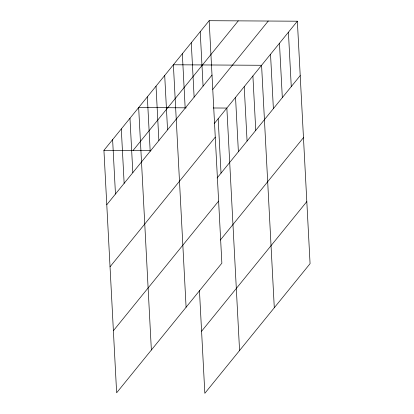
<?xml version="1.0" encoding="UTF-8"?>
<svg xmlns="http://www.w3.org/2000/svg" width="414" height="414" viewBox="0 0 414 414"><rect width="100%" height="100%" fill="white"/><g stroke="black" fill="none" stroke-linecap="round" stroke-linejoin="round"><path stroke-width="0.62" d="M209.163 20.7L221.868 263.164L116.639 392.798L103.93 150.334L209.163 20.7L297.361 21.202L310.07 263.666L204.837 393.3L199.439 290.307M133.039 150.499L238.267 20.866M106.781 204.718L212.015 75.084M212.744 89.419L268.256 21.036M214.229 123.615L297.361 21.202M110.036 266.787L215.264 137.153M217.081 177.999L300.212 75.586M113.384 330.734L218.618 201.095M220.331 240.063L303.462 137.655M201.587 331.236L306.815 201.597M186.269 107.826L138.659 107.557L151.364 350.016M213.272 107.982L226.856 108.059L239.566 350.518M103.93 150.334L150.903 150.603M288.418 32.22L291.265 86.604M279.471 43.242L282.322 97.626M270.528 54.26L273.38 108.644M274.291 307.742L261.581 65.277L173.383 64.775L186.093 307.24M252.902 75.974L255.754 130.358M244.219 86.666L247.07 141.05M235.54 97.362L238.386 151.747M218.173 118.751L221.024 173.135M200.216 31.718L203.067 86.102M191.273 42.74L194.125 97.124M182.331 53.758L185.177 108.142M164.705 75.472L167.551 129.856M156.021 86.164L158.872 140.548M147.337 96.86L150.189 151.245M129.975 118.249L132.827 172.633M121.297 128.945L124.143 183.33M112.613 139.637L115.465 194.026"/></g></svg>
